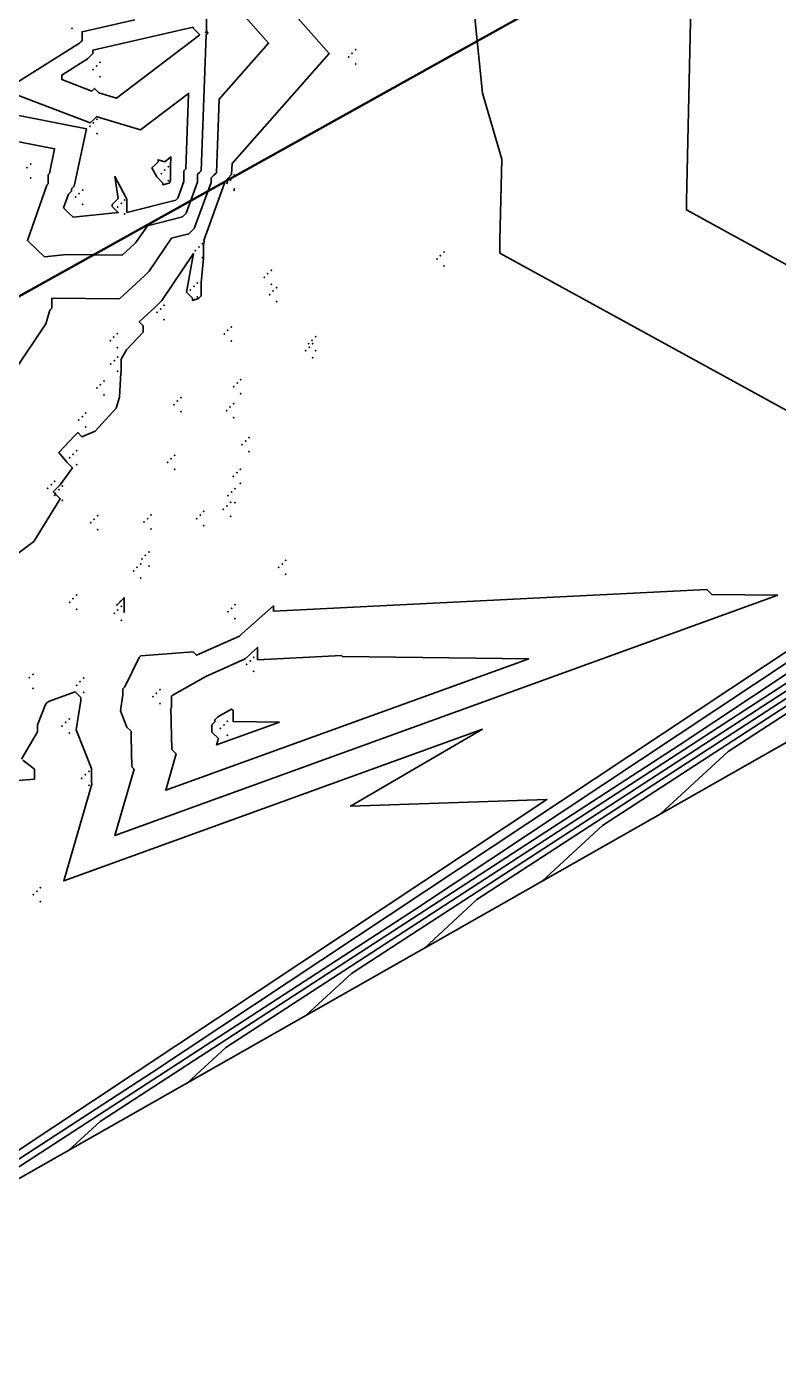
# Model space of a CAD drawing. Header units: metres. Extents: x 419582 to 423558, y 4805372 to 4807539.
# Drawn here: x 421007.87 to 421029.25, y 4805951.06 to 4805989.02 of the extents above; entities that cross this region are included whole.
import ezdxf

# ---------------------------------------------------------------- set-up
doc = ezdxf.new("R2010")
doc.units = ezdxf.units.M
doc.linetypes.add('PHANTOM', pattern=[2.5, 1.25, -0.25, 0.25, -0.25, 0.25, -0.25])
for name, color, linetype in [('C-TINN', 4, 'Continuous'), ('C-TINN-BNDY', 110, 'Continuous'), ('C-TOPO-MAJR', 9, 'Continuous'), ('C-TOPO-MINR', 8, 'Continuous'), ('LS', 7, 'Continuous')]:
    doc.layers.add(name, color=color, linetype=linetype)
doc.styles.get("Standard").update_dxf_attribs({"font": 'simplex.shx'})

# ---------------------------------------------------------------- blocks, each defined once
blk = doc.blocks.new('AN30 +6 +0')
at = {"linetype": 'PHANTOM', "flags": 128}
for points in [[(0, -11.382), (0, 11.382)], [(-11.382, 0), (11.382, 0)]]:
    blk.add_lwpolyline(points, dxfattribs=at)
at = {"flags": 128}
blk.add_lwpolyline([(-5.375, -5.61), (-5.375, 5.61), (5.846, 5.61), (5.846, -5.61)], close=True, dxfattribs=at)
at = {"layer": 'LS', "insert": (-3.273, -0.383), "char_height": 0.51577, "width": 9.13592, "attachment_point": 1}
blk.add_mtext('AN30\\PBase +6 Leg +0', dxfattribs=at)

msp = doc.modelspace()

# ---------------------------------------------------------------- linework, layer by layer
at = {"color": 31, "lineweight": 30, "true_color": 0xffbd7a, "elevation": 1718.013}
msp.add_lwpolyline([(423449.834, 4807399.592), (423130.593, 4807500.114), (421950.92, 4806612.998), (421795.045, 4806430.988), (421305.015, 4806147.038), (421305.015, 4806147.038), (420630.083, 4805770.97), (419765.157, 4805549.54), (419617.356, 4805580.088)], dxfattribs=at)
at = {"layer": 'C-TINN', "color": 4, "linetype": 'Continuous', "lineweight": -3}
for p in [(421009.16, 4805988.97, 1667.95), (421012.96, 4805988.86, 1666.04), (421017.13, 4805988.26, 1663.68), (421017.23, 4805988.36, 1663.68), (421009.86, 4805987.9, 1665.32), (421009.96, 4805988, 1665.32), (421017.03, 4805988.16, 1663.68), (421017.23, 4805987.96, 1663.68), (421009.76, 4805987.8, 1665.32), (421009.96, 4805987.6, 1665.32), (421009.87, 4805986.38, 1667.11), (421009.67, 4805986.18, 1667.11), (421009.77, 4805986.28, 1667.11), (421009.87, 4805985.98, 1667.11), (421007.88, 4805985.01, 1665.24), (421007.98, 4805985.11, 1665.24), (421011.7, 4805984.84, 1668.15), (421011.8, 4805984.94, 1668.15), (421011.9, 4805985.04, 1668.15), (421013.78, 4805984.8, 1663.82), (421007.98, 4805984.71, 1665.24), (421011.9, 4805984.64, 1668.15), (421013.57, 4805984.56, 1663.82), (421013.58, 4805984.6, 1663.82), (421013.67, 4805984.66, 1663.82), (421013.68, 4805984.7, 1663.82), (421013.77, 4805984.76, 1663.82), (421013.78, 4805984.4, 1663.82), (421009.26, 4805984.17, 1667.33), (421009.36, 4805984.27, 1667.33), (421009.46, 4805984.37, 1667.33), (421010.66, 4805984.09, 1666.94), (421013.77, 4805984.36, 1663.82), (421009.46, 4805983.97, 1667.33), (421010.46, 4805983.89, 1666.94), (421010.56, 4805983.99, 1666.94), (421010.66, 4805983.69, 1666.94), (421012.67, 4805982.65, 1664.01), (421012.77, 4805982.75, 1664.01), (421012.87, 4805982.85, 1664.01), (421019.64, 4805982.51, 1663.3), (421019.74, 4805982.61, 1663.3), (421012.87, 4805982.45, 1664.01), (421019.54, 4805982.41, 1663.3), (421019.74, 4805982.21, 1663.3), (421012.73, 4805981.73, 1664.03), (421014.63, 4805981.89, 1663.5), (421014.73, 4805981.99, 1663.5), (421014.83, 4805982.09, 1663.5), (421012.53, 4805981.53, 1664.03), (421012.63, 4805981.63, 1664.03), (421014.78, 4805981.4, 1663.46), (421014.83, 4805981.69, 1663.5), (421014.88, 4805981.5, 1663.46), (421014.98, 4805981.6, 1663.46), (421011.68, 4805980.99, 1663.83), (421011.78, 4805981.09, 1663.83), (421012.73, 4805981.33, 1664.03), (421014.98, 4805981.2, 1663.46), (421011.58, 4805980.89, 1663.83), (421011.78, 4805980.69, 1663.83), (421010.45, 4805980.29, 1664.21), (421013.49, 4805980.28, 1663.29), (421013.59, 4805980.38, 1663.29), (421013.69, 4805980.48, 1663.29), (421010.25, 4805980.09, 1664.21), (421010.35, 4805980.19, 1664.21), (421010.45, 4805979.89, 1664.21), (421013.69, 4805980.08, 1663.29), (421015.89, 4805980, 1663.03), (421015.91, 4805979.9, 1663.11), (421015.99, 4805980.1, 1663.03), (421016.01, 4805980, 1663.11), (421016.09, 4805980.2, 1663.03), (421010.36, 4805979.52, 1664.04), (421010.46, 4805979.62, 1664.04), (421015.81, 4805979.8, 1663.11), (421016.01, 4805979.6, 1663.11), (421016.09, 4805979.8, 1663.03), (421010.26, 4805979.42, 1664.04), (421010.46, 4805979.22, 1664.04), (421009.87, 4805978.74, 1664.2), (421009.97, 4805978.84, 1664.2), (421010.07, 4805978.94, 1664.2), (421013.76, 4805978.78, 1663.41), (421013.86, 4805978.88, 1663.41), (421013.96, 4805978.98, 1663.41), (421010.07, 4805978.54, 1664.2), (421012.16, 4805978.37, 1663.29), (421012.26, 4805978.47, 1663.29), (421013.96, 4805978.58, 1663.41), (421009.55, 4805978.03, 1664.11), (421012.06, 4805978.27, 1663.29), (421012.26, 4805978.07, 1663.29), (421013.56, 4805978.1, 1663.47), (421013.66, 4805978.2, 1663.47), (421013.76, 4805978.3, 1663.47), (421009.35, 4805977.83, 1664.11), (421009.45, 4805977.93, 1664.11), (421009.55, 4805977.63, 1664.11), (421013.76, 4805977.9, 1663.47), (421014.1, 4805977.23, 1663.14), (421014.2, 4805977.33, 1663.14), (421009.19, 4805976.86, 1663.84), (421009.29, 4805976.96, 1663.84), (421012.08, 4805976.83, 1663.17), (421014, 4805977.13, 1663.14), (421014.2, 4805976.93, 1663.14), (421009.09, 4805976.76, 1663.84), (421009.29, 4805976.56, 1663.84), (421011.88, 4805976.63, 1663.17), (421011.98, 4805976.73, 1663.17), (421012.08, 4805976.43, 1663.17), (421013.95, 4805976.43, 1663.27), (421008.67, 4805976.09, 1664.68), (421013.75, 4805976.23, 1663.27), (421013.85, 4805976.33, 1663.27), (421008.47, 4805975.89, 1664.68), (421008.57, 4805975.99, 1664.68), (421008.67, 4805975.69, 1664.68), (421008.69, 4805975.75, 1663.73), (421008.79, 4805975.85, 1663.73), (421008.89, 4805975.95, 1663.73), (421013.6, 4805975.68, 1663.19), (421013.7, 4805975.78, 1663.19), (421013.8, 4805975.88, 1663.19), (421013.95, 4805976.03, 1663.27), (421008.89, 4805975.55, 1663.73), (421013.47, 4805975.29, 1663.15), (421013.57, 4805975.39, 1663.15), (421013.67, 4805975.49, 1663.15), (421013.8, 4805975.48, 1663.19), (421009.69, 4805974.91, 1663.19), (421009.79, 4805975.01, 1663.19), (421009.89, 4805975.11, 1663.19), (421011.21, 4805974.93, 1663.35), (421011.31, 4805975.03, 1663.35), (421011.41, 4805975.13, 1663.35), (421012.71, 4805975.03, 1663.29), (421012.81, 4805975.13, 1663.29), (421012.91, 4805975.23, 1663.29), (421013.67, 4805975.09, 1663.15), (421009.89, 4805974.71, 1663.19), (421011.41, 4805974.73, 1663.35), (421012.91, 4805974.83, 1663.29), (421011.15, 4805973.88, 1663.16), (421011.25, 4805973.98, 1663.16), (421011.35, 4805974.08, 1663.16), (421015.24, 4805973.84, 1663.24), (421010.91, 4805973.54, 1663.26), (421011.01, 4805973.64, 1663.26), (421011.11, 4805973.74, 1663.26), (421011.35, 4805973.68, 1663.16), (421015.04, 4805973.64, 1663.24), (421015.14, 4805973.74, 1663.24), (421015.24, 4805973.44, 1663.24), (421011.11, 4805973.34, 1663.26), (421009.09, 4805972.65, 1663.22), (421009.19, 4805972.75, 1663.22), (421009.29, 4805972.85, 1663.22), (421010.54, 4805972.67, 1663), (421010.64, 4805972.77, 1663), (421009.29, 4805972.45, 1663.22), (421010.36, 4805972.33, 1663.24), (421010.44, 4805972.57, 1663), (421010.46, 4805972.43, 1663.24), (421010.56, 4805972.53, 1663.24), (421010.64, 4805972.37, 1663), (421013.6, 4805972.38, 1663.23), (421013.7, 4805972.48, 1663.23), (421013.8, 4805972.58, 1663.23), (421010.56, 4805972.13, 1663.24), (421013.8, 4805972.18, 1663.23), (421014.13, 4805970.88, 1665.24), (421014.23, 4805970.98, 1665.24), (421014.33, 4805971.08, 1665.24), (421007.95, 4805970.5, 1663.12), (421008.05, 4805970.6, 1663.12), (421009.39, 4805970.39, 1663.04), (421009.49, 4805970.49, 1663.04), (421014.33, 4805970.68, 1665.24), (421008.05, 4805970.2, 1663.12), (421009.29, 4805970.29, 1663.04), (421009.49, 4805970.09, 1663.04), (421011.56, 4805970.06, 1664.73), (421011.66, 4805970.16, 1664.73), (421011.46, 4805969.96, 1664.73), (421011.66, 4805969.76, 1664.73), (421008.98, 4805969.23, 1662.84), (421009.08, 4805969.33, 1662.84), (421013.58, 4805969.26, 1666.21), (421008.88, 4805969.13, 1662.84), (421009.08, 4805968.93, 1662.84), (421013.38, 4805969.06, 1666.21), (421013.48, 4805969.16, 1666.21), (421013.58, 4805968.86, 1666.21), (421009.54, 4805967.74, 1662.93), (421009.64, 4805967.84, 1662.93), (421009.44, 4805967.64, 1662.93), (421009.64, 4805967.44, 1662.93), (421008.06, 4805964.33, 1662.54), (421008.16, 4805964.43, 1662.54), (421008.26, 4805964.53, 1662.54), (421008.26, 4805964.13, 1662.54)]:
    msp.add_point(p, dxfattribs=at)
at = {"layer": 'C-TINN-BNDY', "color": 110, "linetype": 'Continuous', "lineweight": -3, "flags": 128}
msp.add_lwpolyline([(421305.47, 4806115.01), (421187.67, 4806058.56), (420994.99, 4805949.06), (420878.95, 4805882.09), (420761.16, 4805805.24), (420641.64, 4805749.79), (420396.34, 4805692.54)], dxfattribs=at)
at = {"layer": 'C-TOPO-MAJR', "color": 9, "linetype": 'Continuous', "lineweight": -3, "flags": 128}
for points, elevation in [([(421013.671, 4805989.782), (421014.754, 4805988.552), (421013.344, 4805986.958), (421013.268, 4805984.865), (421013.195, 4805984.793), (421013.122, 4805984.72), (421013.122, 4805984.611), (421013.115, 4805984.582), (421012.638, 4805983.278), (421012.562, 4805983.202), (421012.486, 4805983.126), (421011.991, 4805983.001), (421011.359, 4805982.068), (421011.296, 4805982.006), (421011.234, 4805981.943), (421010.511, 4805981.274), (421008.585, 4805981.294), (421008.585, 4805981.009), (421008.556, 4805980.98), (421008.528, 4805980.951), (421008.413, 4805980.569), (421007.557, 4805979.278)], 1665), ([(421022.54, 4805964.717), (421024.254, 4805966.302), (421056.45, 4805987.216)], 1670), ([(421005.721, 4805955.158), (421006.388, 4805955.776), (421018.929, 4805963.922), (421040.306, 4805978.099)], 1665)]:
    msp.add_lwpolyline(points, dxfattribs=dict(at, elevation=elevation))
at = {"layer": 'C-TOPO-MAJR', "color": 9, "linetype": 'Continuous', "lineweight": -3, "elevation": 1665, "flags": 128}
msp.add_lwpolyline([(421022.155, 4805971.043), (421016.852, 4805971.104), (421016.825, 4805971.131), (421014.439, 4805971.011), (421014.439, 4805971.363), (421014.267, 4805971.211), (421014.179, 4805971.123), (421014.091, 4805971.035), (421012.968, 4805970.541), (421012.01, 4805969.996), (421011.992, 4805969.978), (421011.992, 4805969.651), (421011.974, 4805969.632), (421012, 4805968.462), (421012.127, 4805968.336), (421011.826, 4805967.301), (421022.155, 4805971.043)], close=True, dxfattribs=at)
at = {"layer": 'C-TOPO-MINR', "color": 8, "linetype": 'Continuous', "lineweight": -3, "flags": 128}
for points, elevation in [([(421033.675, 4805990.656), (421027.991, 4805992.758), (421027.922, 4805992.827), (421027.922, 4805993.088), (421027.441, 4805993.29), (421024.523, 4805996.467), (421024.474, 4805996.419), (421024.426, 4805996.371), (421023.894, 4805993.504), (421023.894, 4805993.405), (421021.362, 4805991.18), (421021.27, 4805991.088), (421021.178, 4805990.996), (421020.411, 4805990.083), (421020.562, 4805989.932), (421020.562, 4805989.834), (421020.836, 4805987.127), (421021.385, 4805985.249), (421021.332, 4805982.943), (421021.332, 4805982.579), (421033.676, 4805975.809)], 1663), ([(421034.867, 4805989.194), (421026.824, 4805992.168), (421026.638, 4805984.052), (421026.638, 4805983.809), (421034.867, 4805979.296)], 1662), ([(421025.904, 4805966.628), (421027.828, 4805968.408), (421063.954, 4805991.874)], 1671), ([(421014.354, 4805990.668), (421016.478, 4805988.255), (421013.714, 4805985.129), (421013.702, 4805984.81), (421013.606, 4805984.714), (421013.51, 4805984.618), (421013.51, 4805984.602), (421013.501, 4805984.563), (421012.907, 4805982.94), (421012.917, 4805982.929), (421012.908, 4805982.835), (421012.906, 4805982.833), (421012.905, 4805982.831), (421012.905, 4805982.439), (421012.838, 4805981.739), (421012.838, 4805981.362), (421012.769, 4805981.296), (421012.765, 4805981.291), (421012.761, 4805981.287), (421012.588, 4805981.234), (421012.588, 4805981.294), (421012.417, 4805981.464), (421012.621, 4805982.563), (421011.719, 4805981.232), (421011.624, 4805981.138), (421011.53, 4805981.043), (421011.074, 4805980.622), (421011.185, 4805980.511), (421011.185, 4805980.332), (421010.711, 4805979.824), (421010.556, 4805979.559), (421010.556, 4805979.18), (421010.551, 4805979.175), (421010.545, 4805979.169), (421010.507, 4805978.481), (421010.421, 4805978.169), (421009.823, 4805977.513), (421009.444, 4805977.357), (421009.326, 4805977.476), (421009.285, 4805977.435), (421009.244, 4805977.394), (421008.787, 4805976.911), (421009.01, 4805976.632), (421009.172, 4805976.47), (421008.827, 4805975.99), (421008.756, 4805975.918), (421008.727, 4805975.89), (421008.656, 4805975.818), (421008.627, 4805975.79), (421008.684, 4805975.733), (421008.827, 4805975.59), (421008.074, 4805974.372), (421007.194, 4805973.716)], 1664), ([(421010.951, 4805989.216), (421009.449, 4805988.875), (421009.449, 4805988.62), (421009.413, 4805988.583), (421009.377, 4805988.547), (421007.566, 4805987.414)], 1667), ([(421012.987, 4805989.289), (421012.987, 4805988.895), (421013.029, 4805988.848), (421012.975, 4805988.787), (421012.833, 4805984.921), (421012.784, 4805984.871), (421012.734, 4805984.822), (421012.734, 4805984.62), (421012.729, 4805984.6), (421012.404, 4805983.71), (421012.352, 4805983.658), (421012.3, 4805983.607), (421011.305, 4805983.356), (421010.999, 4805982.904), (421010.968, 4805982.874), (421010.938, 4805982.844), (421010.588, 4805982.519), (421009.018, 4805982.535), (421008.381, 4805982.468), (421007.93, 4805982.896), (421007.89, 4805982.936), (421008.445, 4805984.514), (421008.482, 4805984.55), (421008.482, 4805984.805), (421008.518, 4805984.841), (421008.667, 4805985.545), (421007.647, 4805985.744)], 1666), ([(421007.566, 4805987.093), (421009.676, 4805986.28), (421009.769, 4805986.373), (421009.863, 4805986.467), (421009.876, 4805986.455), (421011.112, 4805986.08), (421012.478, 4805987.122), (421012.399, 4805984.976), (421012.373, 4805984.95), (421012.346, 4805984.923), (421012.346, 4805984.629), (421012.344, 4805984.619), (421012.169, 4805984.143), (421012.142, 4805984.115), (421012.114, 4805984.087), (421010.721, 4805983.737), (421010.721, 4805984.117), (421010.712, 4805984.127), (421010.381, 4805984.757), (421010.475, 4805984.133), (421010.391, 4805984.048), (421010.306, 4805983.964), (421010.306, 4805983.902), (421010.475, 4805983.733), (421009.192, 4805983.597), (421009.08, 4805983.704), (421008.92, 4805983.864), (421009.058, 4805984.255), (421009.142, 4805984.339), (421009.142, 4805984.403), (421009.226, 4805984.487), (421009.571, 4805986.117), (421007.209, 4805986.578)], 1667), ([(421019.176, 4805962.805), (421020.681, 4805964.197), (421048.945, 4805982.557)], 1669), ([(421009.084, 4805957.07), (421009.962, 4805957.881), (421026.433, 4805968.58), (421044.929, 4805980.848)], 1666), ([(421015.812, 4805960.893), (421017.108, 4805962.092), (421041.441, 4805977.898)], 1668), ([(421002.357, 4805953.247), (421002.815, 4805953.671), (421011.424, 4805959.263), (421035.683, 4805975.351)], 1664), ([(421012.448, 4805958.982), (421013.535, 4805959.986), (421033.937, 4805973.239)], 1667), ([(421010.64, 4805972.37), (421010.64, 4805972.77), (421010.54, 4805972.67), (421010.44, 4805972.57)], 1663), ([(421003.92, 4805954.604), (421022.672, 4805967.041), (421017.084, 4805966.85), (421020.837, 4805969.038), (421008.927, 4805964.723), (421009.724, 4805967.47), (421009.72, 4805967.475), (421009.719, 4805967.53), (421009.719, 4805967.915), (421009.711, 4805967.922), (421009.281, 4805969.017), (421009.408, 4805969.858), (421009.408, 4805969.938), (421009.248, 4805970.098), (421008.491, 4805969.827), (421008.449, 4805969.784), (421008.406, 4805969.741), (421008.175, 4805969.16), (421008.175, 4805968.96), (421007.726, 4805968.187)], 1663), ([(421007.758, 4805968.155), (421008.089, 4805967.899), (421008.089, 4805967.619), (421007.506, 4805967.57)], 1663)]:
    msp.add_lwpolyline(points, dxfattribs=dict(at, elevation=elevation))
for points, elevation in [([(421012.604, 4805989.001), (421009.753, 4805988.354), (421009.753, 4805988.251), (421009.679, 4805988.177), (421009.605, 4805988.103), (421008.872, 4805987.644), (421008.872, 4805987.514), (421009.726, 4805987.185), (421009.764, 4805987.223), (421009.802, 4805987.261), (421009.926, 4805987.137), (421010.426, 4805986.985), (421012.793, 4805988.79), (421012.604, 4805988.979), (421012.604, 4805989.001)], 1666), ([(421011.522, 4805985.09), (421011.436, 4805985.004), (421011.571, 4805984.747), (421011.746, 4805984.572), (421011.746, 4805984.522), (421011.928, 4805984.568), (421011.932, 4805984.572), (421011.935, 4805984.575), (421011.958, 4805984.637), (421011.958, 4805984.639), (421011.958, 4805985.025), (421011.962, 4805985.028), (421011.965, 4805985.032), (421011.975, 4805985.312), (421011.797, 4805985.176), (421011.607, 4805985.233), (421011.607, 4805985.176), (421011.522, 4805985.09)], 1668), ([(421029.242, 4805972.848), (421027.36, 4805972.869), (421027.222, 4805973.008), (421014.894, 4805972.391), (421014.894, 4805972.543), (421014.003, 4805971.759), (421013.965, 4805971.72), (421013.926, 4805971.682), (421012.701, 4805971.143), (421012.604, 4805971.24), (421011.121, 4805971.125), (421011.07, 4805971.074), (421010.666, 4805970.246), (421010.609, 4805970.189), (421010.609, 4805970.016), (421010.541, 4805969.562), (421010.722, 4805969.1), (421010.841, 4805968.981), (421010.841, 4805968.819), (421010.86, 4805967.968), (421010.925, 4805967.903), (421010.376, 4805966.012), (421029.242, 4805972.848)], 1664), ([(421015.068, 4805969.239), (421013.742, 4805969.254), (421013.742, 4805969.567), (421013.699, 4805969.611), (421013.308, 4805969.388), (421013.222, 4805969.302), (421013.222, 4805969.245), (421013.136, 4805969.159), (421013.141, 4805968.956), (421013.328, 4805968.769), (421013.276, 4805968.589), (421015.068, 4805969.239)], 1666)]:
    msp.add_lwpolyline(points, close=True, dxfattribs=dict(at, elevation=elevation))

# ---------------------------------------------------------------- block references
at = {"rotation": 29.12628566}
msp.add_blockref('AN30 +6 +0', (420998.88, 4805976.47, 1666.29), dxfattribs=at)

doc.saveas('drawing.dxf')
